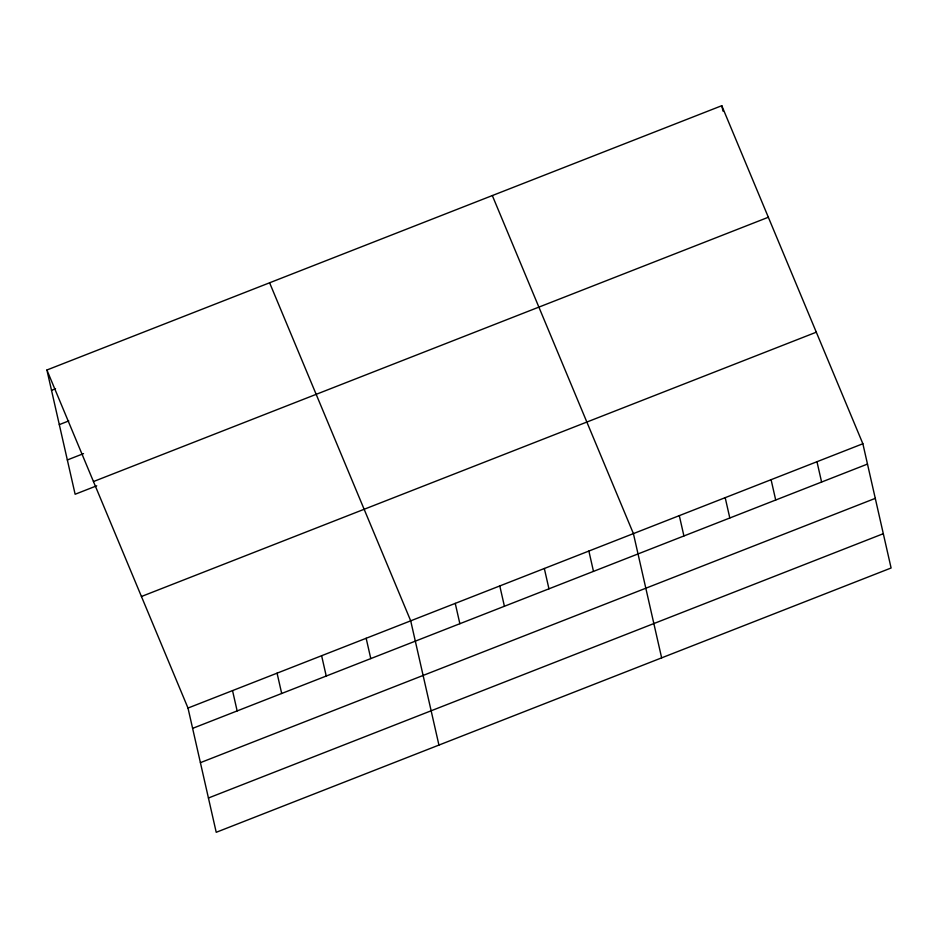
<?xml version="1.0" encoding="UTF-8"?>
<svg xmlns="http://www.w3.org/2000/svg" width="938" height="938" viewBox="0 0 938 938"><rect width="100%" height="100%" fill="white"/><g stroke="black" fill="none" stroke-linecap="round" stroke-linejoin="round"><path stroke-width="1.41" d="M46.9 370.006L721.779 105.701L862.866 443.744L891.1 567.994L216.221 832.299L187.999 708.049L46.9 370.006L75.134 494.256L96.72 485.802M51.52 390.337L55.565 388.754M59.305 424.633L68.755 420.928M67.337 459.96L83.529 453.617M93.46 481.557L768.339 217.253M141.439 596.498L816.306 332.193M187.999 708.049L862.866 443.744M192.607 728.369L867.486 464.076M200.404 762.664L875.283 498.359M208.435 798.004L883.303 533.699M492.321 195.561L633.408 533.605L661.642 657.855M269.605 282.784L410.703 620.827L438.937 745.077M816.975 461.719L821.594 482.038M721.779 105.701L723.01 111.13M771.083 479.693L775.703 500.013M725.191 497.656L729.811 517.987M679.3 515.63L683.919 535.961M588.876 551.052L593.484 571.383M544.333 568.498L548.953 588.818M499.79 585.933L504.41 606.265M455.247 603.38L459.866 623.711M366.16 638.274L370.78 658.593M321.617 655.721L326.236 676.04M277.073 673.156L281.693 693.487M232.53 690.603L237.15 710.934"/></g></svg>
